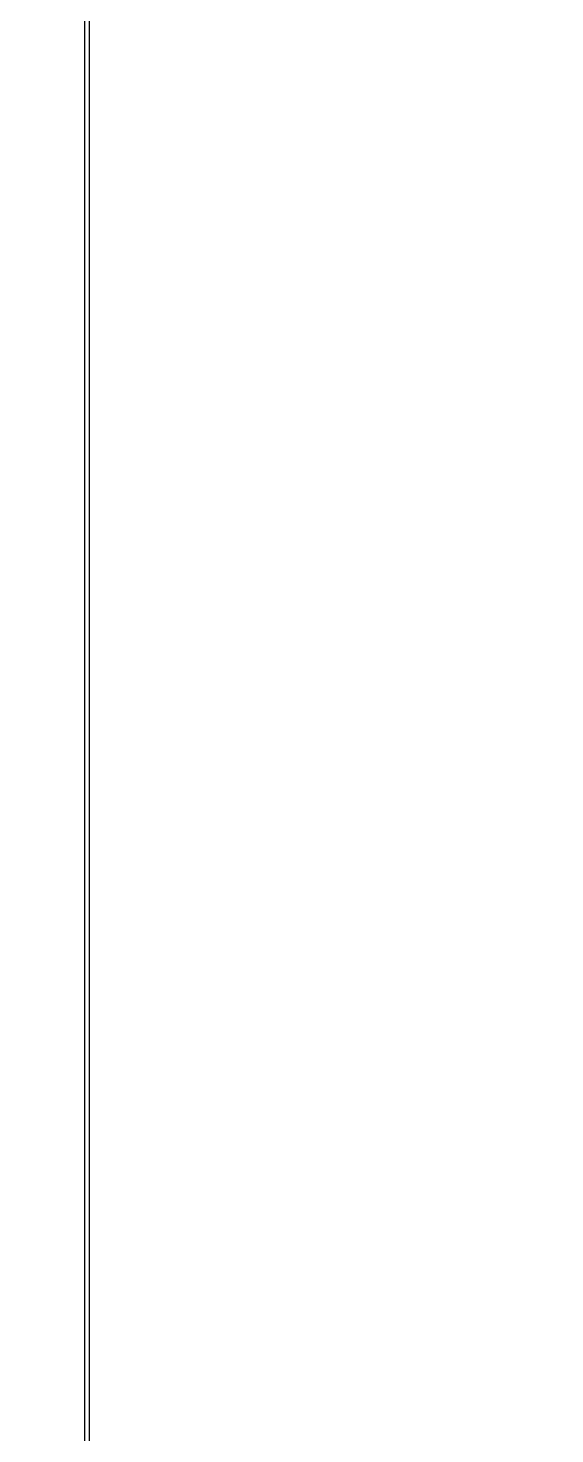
# Model space of a CAD drawing. Extents: x 0 to 836, y 5 to 589.
# Drawn here: x 0 to 45.1, y 310.1 to 430.3 of the extents above; entities that cross this region are included whole.
import ezdxf

# ---------------------------------------------------------------- set-up
doc = ezdxf.new("R2010")
doc.units = 0
doc.header["$MEASUREMENT"] = 0

msp = doc.modelspace()

# ---------------------------------------------------------------- linework, layer by layer
for points in [[(201.712326, 537.783562, -0.000001), (217.055896, 537.76491, -0.426088)], [(546.939, 229.3929, -0.000106), (546.943559, 250.949215, -0.000176), (546.957638, 269.095817, -0.000001), (546.976289, 285.583213, -0.415883)], [(836.0595, 588.6891), (420.497259, 588.710259, 0.000013), (261.145696, 588.714318, 0.000021), (126.989856, 588.708632), (4.934769, 588.698274, 0.19889), (4.878609, 588.675009, 0.198853), (4.855343, 588.618859), (4.83877, 516.273901, 0.000036), (4.826254, 436.744061, 0.000021), (4.8222, 342.282364), (4.8222, 95.946129), (4.469225, 95.920114, 0.031904), (4.160456, 95.877435, 0.315999), (4.075312, 95.787407, 0.415411), (4.137995, 95.703578, 0.035338), (4.43445, 95.6826), (4.8222, 95.6826), (4.8222, 50.2101), (4.8222, 4.7376), (420.462, 4.7376), (836.1018, 4.7376)], [(604.852986, 529.408162, -0.000002), (620.423836, 529.389509, -0.550615)], [(238.738155, 529.614638, -0.000002), (224.300981, 529.63329, -0.415836)], [(308.18842, 529.408162, -0.000002), (322.638019, 529.38951, -0.415836)], [(531.796111, 538.074638, -0.000002), (517.6951, 538.093291, -0.426056)], [(413.368417, 538.074638, -0.000002), (399.676779, 538.093291, -0.415815)], [(77.850638, 481.579418, -0.000002), (77.869294, 494.031443, -0.550517)], [(336.166934, 548.220763, -0.000002), (326.827688, 548.233536, -0.413812)], [(77.644162, 421.684687, -0.000002), (77.625507, 409.236574, -0.415775)], [(697.188315, 5.1606), (351.216758, 5.1606), (5.2452, 5.1606), (5.2452, 50.4216), (5.2452, 95.6826), (5.8374, 95.6826, 0.008455), (6.143074, 95.687769, 0.044348), (6.30975, 95.708282, 0.103378), (6.397676, 95.747244, 0.241448), (6.4296, 95.8095, 0.241448), (6.397676, 95.871756, 0.103378), (6.30975, 95.910718, 0.044348), (6.143074, 95.931231, 0.008455), (5.8374, 95.9364), (5.2452, 95.9364), (5.2452, 342.1224), (5.2452, 588.3084), (420.2505, 588.3084), (835.2558, 588.3084)], [(68.6952, 512.4222), (68.6952, 424.07169), (68.6952, 335.721179), (68.2299, 335.759766, 0.007133), (67.929172, 335.78039, 0.107826), (67.826408, 335.763741, 0.250288), (67.778728, 335.707689, 0.053641), (67.7646, 335.576376, 0.040763), (67.773948, 335.461903, 0.150693), (67.805902, 335.397748, 0.157767), (67.867426, 335.364407, 0.045946), (67.9761, 335.3544, 0.038131), (68.057092, 335.360586, 0.057076), (68.125472, 335.379251, 0.074992), (68.172132, 335.406604, 0.226478), (68.1876, 335.439, -0.308176), (68.230223, 335.501586, -0.104548), (68.344539, 335.520821, -0.079759), (68.484837, 335.492261, -0.106751), (68.59368, 335.42208, -0.198532), (68.652554, 335.280239, -0.000012), (68.672972, 321.077246, -0.000309), (68.688474, 301.604946, -0.000063), (68.690329, 267.04413)], [(77.841889, 210.212758, -0.000002), (77.851786, 217.49274, -0.413814)]]:
    msp.add_lwpolyline(points, format="xyb")

doc.saveas('drawing.dxf')
